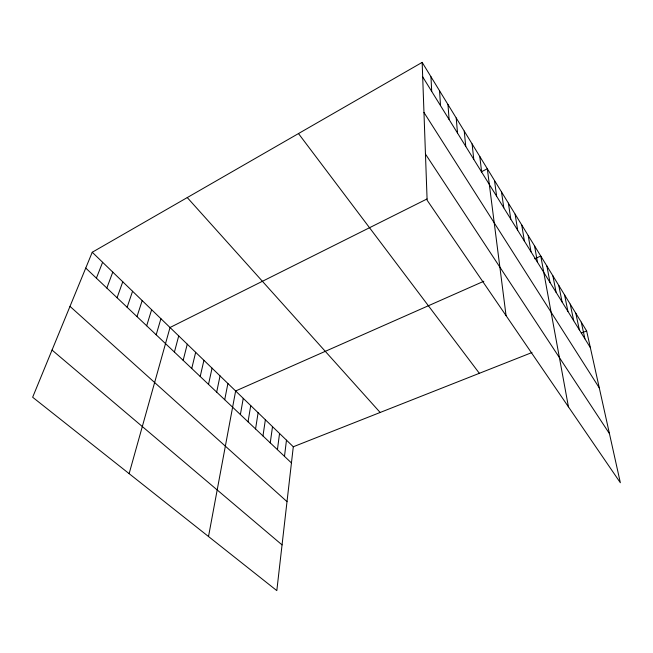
<?xml version="1.0" encoding="UTF-8"?>
<svg xmlns="http://www.w3.org/2000/svg" width="653" height="653" viewBox="0 0 653 653"><rect width="100%" height="100%" fill="white"/><g stroke="black" fill="none" stroke-linecap="round" stroke-linejoin="round"><path stroke-width="0.98" d="M92.244 252.254L293.295 446.766L276.815 590.614L32.65 397.244L92.244 252.254L422.165 62.386L586.647 330.949L620.35 482.73L427.119 200.218L422.165 62.386M284.488 456.349L286.471 440.163M277.427 449.656L279.549 433.461M270.252 442.865L272.513 426.654M262.963 435.959L265.371 419.74M255.56 428.939L258.115 412.72M248.034 421.814L250.736 405.586M240.386 414.565L243.251 398.346M208.511 536.521L235.635 390.976L483.84 281.239M224.714 399.718L227.905 383.499M216.682 392.102L220.045 375.891M208.511 384.364L212.054 368.161M200.202 376.495L203.924 360.301M191.753 368.488L195.663 352.31M183.158 360.35L187.264 344.18M174.416 352.065L178.718 335.911M129.131 473.654L170.025 327.504L427.013 198.969M156.181 334.793L160.916 318.688M146.672 325.782L151.635 309.71M136.991 316.615L142.191 300.576M127.131 307.269L132.567 291.262M117.075 297.744L122.772 281.786M106.831 288.038L112.781 272.121M96.391 278.145L102.611 262.286M481.277 171.821L487.334 168.792L506.059 315.636M534.644 258.776L540.782 256.058L568.437 406.835M293.295 446.766L532.007 352.522M581.284 333.063L586.647 330.949M52.044 350.073L282.055 544.896M70.002 306.379L287.01 501.635M85.747 268.065L291.442 462.936M187.264 197.573L380.16 412.467M298.478 133.563L479.351 373.304M425.462 154.067L609.445 433.625M423.96 112.471L599.299 387.906M422.687 76.85L590.353 347.616M581.276 322.174L584.9 338.817M575.807 313.236L579.35 329.855M570.232 304.143L573.701 320.729M564.559 294.878L567.939 311.432M558.78 285.443L562.078 301.955M552.895 275.835L556.095 292.299M546.896 266.04L549.997 282.455M534.554 245.887L537.443 262.18M528.204 235.513L530.987 251.748M521.723 224.942L524.392 241.096M515.119 214.16L517.666 230.24M508.385 203.156L510.801 219.155M501.512 191.933L503.798 207.834M494.492 180.481L496.639 196.284M479.8 156.491L481.645 172.074M472.103 143.929L473.784 159.381M464.242 131.082L465.752 146.394M456.202 117.956L457.533 133.122M447.974 104.529L449.117 119.54M439.567 90.8L440.514 105.639M430.964 76.76L431.706 91.412"/></g></svg>
